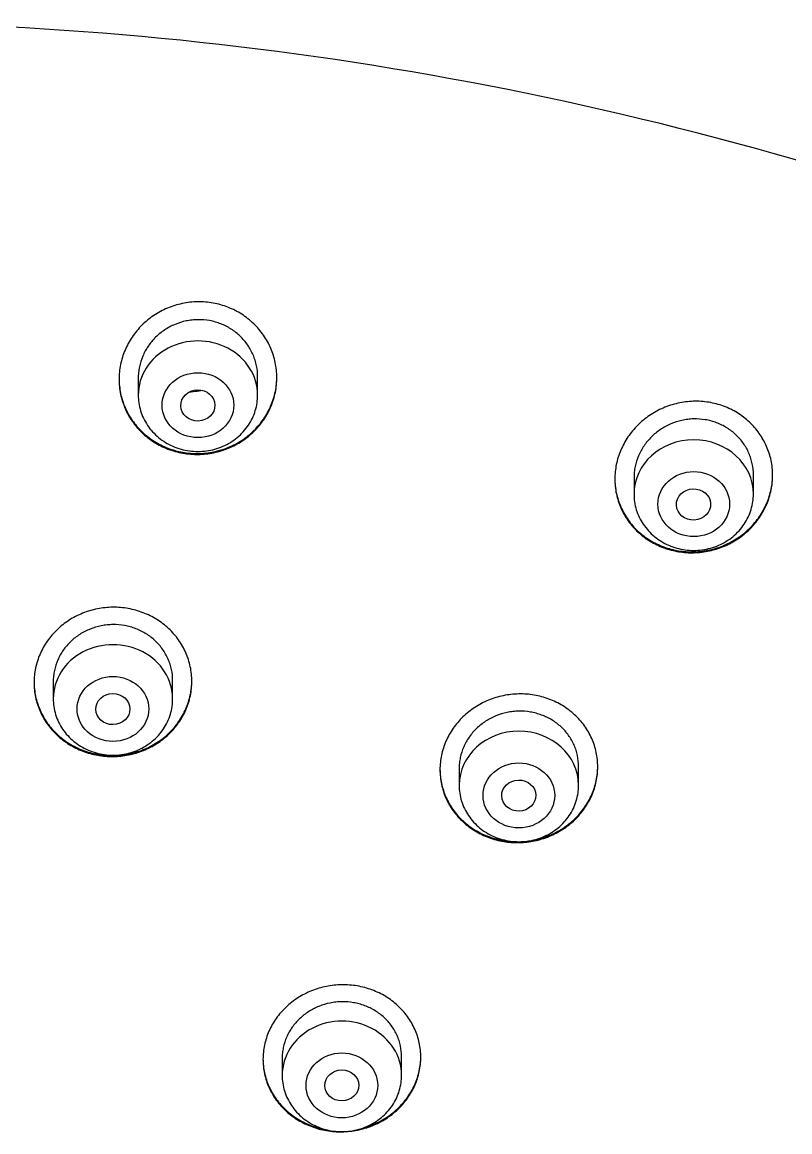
# Model space of a CAD drawing. Header units: millimetres. Extents: x 976 to 9349, y -1578 to 2211.
# Drawn here: x 2938.633 to 2940.433, y 983.861 to 986.462 of the extents above; entities that cross this region are included whole.
import ezdxf

# ---------------------------------------------------------------- set-up
doc = ezdxf.new("R2010")
doc.units = ezdxf.units.MM
doc.layers.add('Wbudowane', color=175, linetype='Continuous')

# ---------------------------------------------------------------- blocks, each defined once
blk = doc.blocks.new('Z$W@#21058')
for p, q in [((21.1375, 141.707), (21.1375, 141.7496)), ((20.8575, 141.7469), (20.8575, 141.707)), ((22.02, 141.5136), (22.02, 141.4751)), ((22.3, 141.4751), (22.3, 141.5198)), ((20.6582, 141.0357), (20.6582, 140.9949)), ((20.9382, 140.9949), (20.9382, 141.0377)), ((21.61, 140.8319), (21.61, 140.7922)), ((21.89, 140.7922), (21.89, 140.837)), ((21.195, 140.1527), (21.195, 140.1124)), ((21.475, 140.1124), (21.475, 140.1562))]:
    blk.add_line(p, q)
for centre, radius, start, end in [((20.1259, 134.4221), 8.1591, 71.31119, 91.86742), ((20.9817, 141.8213), 0.1064, 268.3667, 269.7487), ((20.9814, 141.8235), 0.1076, 269.7326, 272.4943)]:
    blk.add_arc(centre, radius, start, end)
for centre, major_axis, start_param, end_param in [((20.9975, 141.707), (0.14, 0), 0, 3.141598), ((22.16, 141.4751), (-0.14, 0), 3.141593, 6.283185), ((20.7982, 140.9949), (0.14, 0), 0, 3.141593), ((21.75, 140.7922), (-0.14, 0), 3.141598, 6.283185), ((21.335, 140.1124), (0.14, 0), 0, 3.141593)]:
    blk.add_ellipse(centre, major_axis=major_axis, ratio=0.906308, start_param=start_param, end_param=end_param)
for centre, major_axis, ratio in [((20.9975, 141.6834), (0.084, 0), 0.906308), ((20.9973, 141.6827), (-0.04, -0.001), 0.913562), ((22.16, 141.4514), (-0.084, 0), 0.906308), ((22.1596, 141.4507), (-0.0401, -0.0019), 0.910577), ((20.7982, 140.9712), (0.084, 0), 0.906308), ((20.7981, 140.9709), (-0.04, -0.0005), 0.909997), ((21.75, 140.7685), (-0.084, 0), 0.906308), ((21.7498, 140.7681), (-0.04, -0.0009), 0.908545), ((21.335, 140.0887), (-0.084, 0), 0.906308), ((21.3349, 140.0886), (-0.04, -0.0003), 0.907086)]:
    blk.add_ellipse(centre, major_axis=major_axis, ratio=ratio)
for points, knots in [([(20.8125, 141.7439), (20.8125, 141.7557), (20.8137, 141.7672), (20.8172, 141.7843), (20.8186, 141.79), (20.8221, 141.8012), (20.8242, 141.8068), (20.8311, 141.8231), (20.8367, 141.8334), (20.8466, 141.8481), (20.8502, 141.8529), (20.8579, 141.8622), (20.862, 141.8666), (20.8747, 141.8792), (20.8839, 141.8868), (20.899, 141.8969), (20.9042, 141.9), (20.9149, 141.9058), (20.9258, 141.911), (20.9372, 141.9152), (20.9487, 141.9188), (20.9546, 141.9203), (20.9727, 141.9241), (20.9847, 141.9255), (21.0029, 141.9257), (21.009, 141.9255), (21.0211, 141.9246), (21.0272, 141.9238), (21.0451, 141.9205), (21.0567, 141.9173), (21.0736, 141.9107), (21.0792, 141.9082), (21.09, 141.9027), (21.0952, 141.8997), (21.1103, 141.8901), (21.1196, 141.8827), (21.1326, 141.8702), (21.1367, 141.8659), (21.1443, 141.8569), (21.1515, 141.8475), (21.1577, 141.8376), (21.1634, 141.8273), (21.1661, 141.8219), (21.173, 141.8057), (21.1765, 141.7946), (21.1801, 141.7775), (21.181, 141.7718), (21.1822, 141.7601), (21.1825, 141.7542), (21.1825, 141.7368), (21.1814, 141.7253), (21.1779, 141.7081), (21.1765, 141.7023), (21.173, 141.6911), (21.169, 141.6802), (21.1639, 141.6696), (21.1583, 141.6593), (21.1552, 141.6542), (21.1451, 141.6395), (21.1375, 141.6304), (21.1248, 141.6179), (21.1204, 141.6139), (21.111, 141.6064), (21.1061, 141.6028), (21.0911, 141.5928), (21.0804, 141.5872), (21.0637, 141.5803), (21.0579, 141.5782), (21.0462, 141.5746), (21.0403, 141.5731), (21.0225, 141.5694), (21.0105, 141.5681), (20.9921, 141.5678), (20.986, 141.568), (20.9739, 141.569), (20.9619, 141.5706), (20.9501, 141.5732), (20.9385, 141.5765), (20.9326, 141.5784), (20.9157, 141.5849), (20.905, 141.5903), (20.8899, 141.5998), (20.885, 141.6032), (20.8755, 141.6106), (20.871, 141.6145), (20.8581, 141.6267), (20.8505, 141.6356), (20.8403, 141.65), (20.8372, 141.6551), (20.8315, 141.6653), (20.8263, 141.6757), (20.8223, 141.6866), (20.8187, 141.6977), (20.8173, 141.7034), (20.8137, 141.7206), (20.8125, 141.7322), (20.8125, 141.7439)], [0, 0, 0, 0, 0.03125, 0.03125, 0.046875, 0.046875, 0.0625, 0.0625, 0.09375, 0.09375, 0.109375, 0.109375, 0.125, 0.125, 0.15625, 0.15625, 0.171875, 0.171875, 0.1875, 0.203125, 0.203125, 0.21875, 0.21875, 0.25, 0.25, 0.265625, 0.265625, 0.28125, 0.28125, 0.3125, 0.3125, 0.328125, 0.328125, 0.34375, 0.34375, 0.375, 0.375, 0.390625, 0.390625, 0.40625, 0.421875, 0.421875, 0.4375, 0.4375, 0.46875, 0.46875, 0.484375, 0.484375, 0.5, 0.5, 0.53125, 0.53125, 0.546875, 0.546875, 0.5625, 0.578125, 0.578125, 0.59375, 0.59375, 0.625, 0.625, 0.640625, 0.640625, 0.65625, 0.65625, 0.6875, 0.6875, 0.703125, 0.703125, 0.71875, 0.71875, 0.75, 0.75, 0.765625, 0.765625, 0.78125, 0.796875, 0.796875, 0.8125, 0.8125, 0.84375, 0.84375, 0.859375, 0.859375, 0.875, 0.875, 0.90625, 0.90625, 0.921875, 0.921875, 0.9375, 0.953125, 0.953125, 0.96875, 0.96875, 1, 1, 1, 1]), ([(21.1375, 141.7496), (21.1375, 141.7585), (21.1366, 141.7672), (21.134, 141.7801), (21.1329, 141.7844), (21.1302, 141.7928), (21.1287, 141.7971), (21.1234, 141.8093), (21.1192, 141.817), (21.1116, 141.828), (21.1089, 141.8316), (21.103, 141.8385), (21.0999, 141.8418), (21.0902, 141.8511), (21.0832, 141.8567), (21.0717, 141.864), (21.0677, 141.8663), (21.0596, 141.8705), (21.0513, 141.8742), (21.0427, 141.8771), (21.0339, 141.8796), (21.0294, 141.8807), (21.0157, 141.8832), (21.0066, 141.8839), (20.9929, 141.8837), (20.9883, 141.8835), (20.979, 141.8825), (20.9744, 141.8817), (20.9609, 141.8789), (20.9522, 141.8762), (20.9395, 141.8709), (20.9353, 141.869), (20.9272, 141.8646), (20.9233, 141.8623), (20.9119, 141.8547), (20.9048, 141.849), (20.8918, 141.8362), (20.8861, 141.8293), (20.8785, 141.8182), (20.8762, 141.8144), (20.8719, 141.8065), (20.8699, 141.8025), (20.8647, 141.7902), (20.862, 141.7817), (20.8593, 141.7688), (20.8587, 141.7644), (20.8577, 141.7555), (20.8575, 141.7511), (20.8575, 141.7467), (20.8575, 141.7466), (20.8575, 141.7465)], [0, 0, 0, 0, 0.062463, 0.062463, 0.093695, 0.093695, 0.124926, 0.124926, 0.187389, 0.187389, 0.218621, 0.218621, 0.249852, 0.249852, 0.312315, 0.312315, 0.343547, 0.343547, 0.374779, 0.40601, 0.40601, 0.437242, 0.437242, 0.499705, 0.499705, 0.530936, 0.530936, 0.562168, 0.562168, 0.624631, 0.624631, 0.655862, 0.655862, 0.687094, 0.687094, 0.749557, 0.749557, 0.81202, 0.81202, 0.843252, 0.843252, 0.874483, 0.874483, 0.936946, 0.936946, 0.968178, 0.968178, 0.999409, 0.999409, 1, 1, 1, 1]), ([(20.8125, 141.745), (20.8126, 141.7336), (20.8138, 141.7224), (20.8172, 141.7058), (20.8187, 141.7002), (20.8222, 141.689), (20.8242, 141.6835), (20.8312, 141.6674), (20.8368, 141.6572), (20.8469, 141.6428), (20.8505, 141.6381), (20.8582, 141.6291), (20.8623, 141.6249), (20.8751, 141.6126), (20.8845, 141.6054), (20.8997, 141.5957), (20.905, 141.5928), (20.9157, 141.5874), (20.9267, 141.5825), (20.9381, 141.5787), (20.9497, 141.5755), (20.9557, 141.5741), (20.9737, 141.5709), (20.9858, 141.5699), (21.004, 141.5701), (21.01, 141.5705), (21.0222, 141.5718), (21.0283, 141.5727), (21.0461, 141.5764), (21.0577, 141.5799), (21.0745, 141.5869), (21.0801, 141.5895), (21.0908, 141.5952), (21.096, 141.5982), (21.111, 141.6081), (21.1203, 141.6156), (21.1375, 141.6325), (21.1451, 141.6415), (21.155, 141.6561), (21.1581, 141.6611), (21.1638, 141.6715), (21.1664, 141.6769), (21.1733, 141.6931), (21.1767, 141.7042), (21.1802, 141.7213), (21.1811, 141.7271), (21.1822, 141.7384), (21.1825, 141.7439), (21.1825, 141.7493)], [0, 0, 0, 0, 0.060843, 0.060843, 0.092219, 0.092219, 0.123595, 0.123595, 0.186346, 0.186346, 0.217722, 0.217722, 0.249098, 0.249098, 0.31185, 0.31185, 0.343226, 0.343226, 0.374602, 0.405978, 0.405978, 0.437354, 0.437354, 0.500105, 0.500105, 0.531481, 0.531481, 0.562857, 0.562857, 0.625609, 0.625609, 0.656985, 0.656985, 0.688361, 0.688361, 0.751113, 0.751113, 0.813864, 0.813864, 0.84524, 0.84524, 0.876616, 0.876616, 0.939368, 0.939368, 0.970744, 0.970744, 1, 1, 1, 1]), ([(20.8575, 141.707), (20.8575, 141.7003), (20.8584, 141.689), (20.8625, 141.67), (20.8694, 141.6526), (20.879, 141.6358), (20.8909, 141.6206), (20.9051, 141.6071), (20.9211, 141.5957), (20.9388, 141.5865), (20.9577, 141.5799), (20.9774, 141.5758), (20.9975, 141.5744), (21.0176, 141.5758), (21.0373, 141.5799), (21.0562, 141.5866), (21.0739, 141.5957), (21.09, 141.6072), (21.1042, 141.6207), (21.1161, 141.6359), (21.1257, 141.6528), (21.1325, 141.6702), (21.1366, 141.6891), (21.1375, 141.7004), (21.1375, 141.707)], [0, 0, 0, 0, 0.043416, 0.088242, 0.133206, 0.178365, 0.223751, 0.269371, 0.315209, 0.361231, 0.407394, 0.453652, 0.499964, 0.546286, 0.592577, 0.638793, 0.684885, 0.730809, 0.776522, 0.822, 0.867242, 0.912272, 0.95714, 1, 1, 1, 1]), ([(21.0075, 141.7181), (21.0052, 141.7175), (21.0028, 141.717), (20.9942, 141.7154), (20.9877, 141.7149), (20.9812, 141.7149)], [0, 0, 0, 0, 0.2742777, 0.2742777, 1, 1, 1, 1]), ([(21.975, 141.51), (21.975, 141.5217), (21.9762, 141.5332), (21.9797, 141.5502), (21.9811, 141.5558), (21.9846, 141.567), (21.9867, 141.5726), (21.9936, 141.5888), (21.9992, 141.5991), (22.0092, 141.6138), (22.0128, 141.6186), (22.0205, 141.6279), (22.0245, 141.6323), (22.0372, 141.6449), (22.0465, 141.6525), (22.0615, 141.6627), (22.0667, 141.6659), (22.0774, 141.6717), (22.0882, 141.677), (22.0996, 141.6813), (22.1111, 141.685), (22.117, 141.6866), (22.135, 141.6906), (22.147, 141.6921), (22.1651, 141.6927), (22.1712, 141.6926), (22.1833, 141.6918), (22.1894, 141.6911), (22.2073, 141.6882), (22.2189, 141.6851), (22.2358, 141.6789), (22.2414, 141.6765), (22.2522, 141.6712), (22.2574, 141.6684), (22.2725, 141.659), (22.2819, 141.6519), (22.2949, 141.6397), (22.299, 141.6354), (22.3067, 141.6266), (22.3139, 141.6174), (22.3202, 141.6076), (22.3259, 141.5974), (22.3285, 141.5921), (22.3355, 141.5761), (22.339, 141.5651), (22.3426, 141.5481), (22.3435, 141.5424), (22.3447, 141.5308), (22.345, 141.525), (22.345, 141.5076), (22.3439, 141.4961), (22.3404, 141.479), (22.3389, 141.4732), (22.3354, 141.4621), (22.3314, 141.4511), (22.3263, 141.4406), (22.3207, 141.4303), (22.3176, 141.4252), (22.3076, 141.4104), (22.3, 141.4013), (22.2873, 141.3888), (22.2828, 141.3848), (22.2735, 141.3771), (22.2686, 141.3735), (22.2536, 141.3634), (22.243, 141.3577), (22.2263, 141.3506), (22.2205, 141.3485), (22.2089, 141.3448), (22.203, 141.3432), (22.1852, 141.3393), (22.1732, 141.3378), (22.1549, 141.3373), (22.1487, 141.3374), (22.1366, 141.3382), (22.1247, 141.3396), (22.1129, 141.3421), (22.1012, 141.3452), (22.0954, 141.347), (22.0785, 141.3532), (22.0678, 141.3584), (22.0526, 141.3677), (22.0477, 141.371), (22.0382, 141.3782), (22.0337, 141.382), (22.0208, 141.394), (22.0131, 141.4027), (22.0029, 141.417), (21.9998, 141.4219), (21.994, 141.432), (21.9889, 141.4424), (21.9848, 141.4531), (21.9813, 141.4641), (21.9798, 141.4697), (21.9762, 141.4868), (21.975, 141.4983), (21.975, 141.51)], [0, 0, 0, 0, 0.03125, 0.03125, 0.046875, 0.046875, 0.0625, 0.0625, 0.09375, 0.09375, 0.109375, 0.109375, 0.125, 0.125, 0.15625, 0.15625, 0.171875, 0.171875, 0.1875, 0.203125, 0.203125, 0.21875, 0.21875, 0.25, 0.25, 0.265625, 0.265625, 0.28125, 0.28125, 0.3125, 0.3125, 0.328125, 0.328125, 0.34375, 0.34375, 0.375, 0.375, 0.390625, 0.390625, 0.40625, 0.421875, 0.421875, 0.4375, 0.4375, 0.46875, 0.46875, 0.484375, 0.484375, 0.5, 0.5, 0.53125, 0.53125, 0.546875, 0.546875, 0.5625, 0.578125, 0.578125, 0.59375, 0.59375, 0.625, 0.625, 0.640625, 0.640625, 0.65625, 0.65625, 0.6875, 0.6875, 0.703125, 0.703125, 0.71875, 0.71875, 0.75, 0.75, 0.765625, 0.765625, 0.78125, 0.796875, 0.796875, 0.8125, 0.8125, 0.84375, 0.84375, 0.859375, 0.859375, 0.875, 0.875, 0.90625, 0.90625, 0.921875, 0.921875, 0.9375, 0.953125, 0.953125, 0.96875, 0.96875, 1, 1, 1, 1]), ([(22.3, 141.5198), (22.3, 141.5287), (22.2991, 141.5374), (22.2964, 141.5502), (22.2953, 141.5544), (22.2927, 141.5628), (22.2911, 141.567), (22.2859, 141.5791), (22.2816, 141.5867), (22.2739, 141.5975), (22.2712, 141.6011), (22.2653, 141.6078), (22.2622, 141.611), (22.2525, 141.6201), (22.2455, 141.6256), (22.2339, 141.6327), (22.2299, 141.6349), (22.2218, 141.6389), (22.2135, 141.6424), (22.2049, 141.6452), (22.1961, 141.6475), (22.1915, 141.6485), (22.1779, 141.6507), (22.1688, 141.6513), (22.1551, 141.651), (22.1505, 141.6506), (22.1413, 141.6495), (22.1367, 141.6487), (22.1232, 141.6457), (22.1145, 141.6429), (22.1018, 141.6375), (22.0976, 141.6355), (22.0896, 141.6311), (22.0857, 141.6287), (22.0743, 141.6211), (22.0673, 141.6153), (22.0543, 141.6025), (22.0486, 141.5956), (22.041, 141.5845), (22.0387, 141.5807), (22.0344, 141.5728), (22.0324, 141.5688), (22.0271, 141.5565), (22.0245, 141.5481), (22.0218, 141.5352), (22.0211, 141.5308), (22.0202, 141.522), (22.02, 141.5177), (22.02, 141.5132), (22.02, 141.5132), (22.02, 141.5131)], [0, 0, 0, 0, 0.062474, 0.062474, 0.093711, 0.093711, 0.124948, 0.124948, 0.187422, 0.187422, 0.218659, 0.218659, 0.249896, 0.249896, 0.31237, 0.31237, 0.343607, 0.343607, 0.374844, 0.406081, 0.406081, 0.437318, 0.437318, 0.499792, 0.499792, 0.531029, 0.531029, 0.562266, 0.562266, 0.62474, 0.62474, 0.655978, 0.655978, 0.687215, 0.687215, 0.749689, 0.749689, 0.812163, 0.812163, 0.8434, 0.8434, 0.874637, 0.874637, 0.937111, 0.937111, 0.968348, 0.968348, 0.999585, 0.999585, 1, 1, 1, 1]), ([(21.975, 141.5112), (21.9751, 141.4998), (21.9763, 141.4887), (21.9797, 141.4721), (21.9812, 141.4666), (21.9847, 141.4555), (21.9868, 141.4501), (21.9937, 141.4341), (21.9994, 141.4241), (22.0095, 141.4099), (22.0131, 141.4053), (22.0209, 141.3964), (22.025, 141.3922), (22.0379, 141.3802), (22.0472, 141.3731), (22.0625, 141.3638), (22.0677, 141.3609), (22.0785, 141.3557), (22.0895, 141.351), (22.1009, 141.3474), (22.1125, 141.3443), (22.1185, 141.343), (22.1365, 141.3401), (22.1485, 141.3393), (22.1667, 141.3398), (22.1728, 141.3402), (22.1849, 141.3417), (22.191, 141.3427), (22.2088, 141.3466), (22.2203, 141.3502), (22.2371, 141.3573), (22.2426, 141.36), (22.2533, 141.3658), (22.2636, 141.372), (22.2733, 141.3791), (22.2826, 141.3867), (22.287, 141.3907), (22.2999, 141.4034), (22.3075, 141.4125), (22.3175, 141.4271), (22.3205, 141.4321), (22.3262, 141.4425), (22.3288, 141.4478), (22.3357, 141.464), (22.3392, 141.4751), (22.3427, 141.4922), (22.3435, 141.498), (22.3447, 141.5091), (22.345, 141.5144), (22.345, 141.5197)], [0, 0, 0, 0, 0.061068, 0.061068, 0.092457, 0.092457, 0.123845, 0.123845, 0.186623, 0.186623, 0.218011, 0.218011, 0.2494, 0.2494, 0.312177, 0.312177, 0.343566, 0.343566, 0.374954, 0.406343, 0.406343, 0.437732, 0.437732, 0.500509, 0.500509, 0.531897, 0.531897, 0.563286, 0.563286, 0.626063, 0.626063, 0.657452, 0.657452, 0.68884, 0.720229, 0.720229, 0.751618, 0.751618, 0.814395, 0.814395, 0.845783, 0.845783, 0.877172, 0.877172, 0.939949, 0.939949, 0.971338, 0.971338, 1, 1, 1, 1]), ([(22.02, 141.4751), (22.02, 141.4684), (22.0209, 141.457), (22.025, 141.4381), (22.0319, 141.4206), (22.0415, 141.4038), (22.0534, 141.3887), (22.0676, 141.3752), (22.0836, 141.3638), (22.1013, 141.3546), (22.1202, 141.3479), (22.1399, 141.3439), (22.16, 141.3425), (22.1801, 141.3438), (22.1998, 141.3479), (22.2187, 141.3546), (22.2364, 141.3638), (22.2525, 141.3752), (22.2667, 141.3888), (22.2786, 141.4039), (22.2881, 141.4208), (22.295, 141.4383), (22.2991, 141.4572), (22.3, 141.4685), (22.3, 141.4751)], [0, 0, 0, 0, 0.043416, 0.088242, 0.133206, 0.178365, 0.223751, 0.269371, 0.315209, 0.361231, 0.407394, 0.453652, 0.499964, 0.546286, 0.592577, 0.638793, 0.684885, 0.730809, 0.776522, 0.822, 0.867242, 0.912272, 0.95714, 1, 1, 1, 1]), ([(20.6132, 141.0329), (20.6132, 141.0444), (20.6144, 141.0558), (20.6179, 141.0725), (20.6194, 141.0781), (20.6229, 141.0891), (20.6249, 141.0946), (20.6319, 141.1105), (20.6375, 141.1206), (20.6476, 141.1349), (20.6512, 141.1396), (20.6589, 141.1486), (20.6629, 141.1529), (20.6757, 141.1651), (20.685, 141.1725), (20.7001, 141.1822), (20.7054, 141.1853), (20.7161, 141.1908), (20.727, 141.1958), (20.7383, 141.1998), (20.7499, 141.2032), (20.7558, 141.2047), (20.7738, 141.2082), (20.7858, 141.2095), (20.8039, 141.2097), (20.81, 141.2095), (20.8221, 141.2084), (20.8282, 141.2076), (20.8461, 141.2044), (20.8576, 141.2012), (20.8745, 141.1948), (20.88, 141.1924), (20.8908, 141.187), (20.8959, 141.1841), (20.911, 141.1747), (20.9204, 141.1675), (20.9333, 141.1554), (20.9374, 141.1511), (20.9451, 141.1424), (20.9523, 141.1332), (20.9585, 141.1235), (20.9642, 141.1134), (20.9668, 141.1082), (20.9738, 141.0924), (20.9773, 141.0815), (20.9808, 141.0647), (20.9817, 141.059), (20.9829, 141.0476), (20.9832, 141.0419), (20.9832, 141.0248), (20.9821, 141.0134), (20.9785, 140.9965), (20.9771, 140.9909), (20.9736, 140.9799), (20.9695, 140.9692), (20.9644, 140.9589), (20.9587, 140.9487), (20.9556, 140.9438), (20.9455, 140.9293), (20.9379, 140.9204), (20.9251, 140.9082), (20.9207, 140.9043), (20.9113, 140.8969), (20.9064, 140.8934), (20.8913, 140.8837), (20.8807, 140.8783), (20.8639, 140.8715), (20.8582, 140.8695), (20.8465, 140.866), (20.8406, 140.8646), (20.8229, 140.861), (20.8108, 140.8598), (20.7925, 140.8596), (20.7864, 140.8598), (20.7743, 140.8608), (20.7624, 140.8624), (20.7506, 140.865), (20.739, 140.8682), (20.7332, 140.8701), (20.7163, 140.8766), (20.7057, 140.8819), (20.6906, 140.8912), (20.6857, 140.8946), (20.6762, 140.9018), (20.6717, 140.9057), (20.6589, 140.9177), (20.6512, 140.9264), (20.6411, 140.9406), (20.6379, 140.9456), (20.6322, 140.9556), (20.6271, 140.9659), (20.623, 140.9766), (20.6195, 140.9875), (20.618, 140.993), (20.6144, 141.0099), (20.6132, 141.0214), (20.6132, 141.0329)], [0, 0, 0, 0, 0.03125, 0.03125, 0.046875, 0.046875, 0.0625, 0.0625, 0.09375, 0.09375, 0.109375, 0.109375, 0.125, 0.125, 0.15625, 0.15625, 0.171875, 0.171875, 0.1875, 0.203125, 0.203125, 0.21875, 0.21875, 0.25, 0.25, 0.265625, 0.265625, 0.28125, 0.28125, 0.3125, 0.3125, 0.328125, 0.328125, 0.34375, 0.34375, 0.375, 0.375, 0.390625, 0.390625, 0.40625, 0.421875, 0.421875, 0.4375, 0.4375, 0.46875, 0.46875, 0.484375, 0.484375, 0.5, 0.5, 0.53125, 0.53125, 0.546875, 0.546875, 0.5625, 0.578125, 0.578125, 0.59375, 0.59375, 0.625, 0.625, 0.640625, 0.640625, 0.65625, 0.65625, 0.6875, 0.6875, 0.703125, 0.703125, 0.71875, 0.71875, 0.75, 0.75, 0.765625, 0.765625, 0.78125, 0.796875, 0.796875, 0.8125, 0.8125, 0.84375, 0.84375, 0.859375, 0.859375, 0.875, 0.875, 0.90625, 0.90625, 0.921875, 0.921875, 0.9375, 0.953125, 0.953125, 0.96875, 0.96875, 1, 1, 1, 1]), ([(20.9382, 141.0377), (20.9382, 141.0465), (20.9373, 141.055), (20.9347, 141.0677), (20.9336, 141.0719), (20.9309, 141.0802), (20.9293, 141.0843), (20.9241, 141.0963), (20.9198, 141.1038), (20.9122, 141.1146), (20.9094, 141.1181), (20.9036, 141.1248), (20.9005, 141.128), (20.8908, 141.1371), (20.8838, 141.1425), (20.8723, 141.1497), (20.8683, 141.1519), (20.8602, 141.156), (20.8519, 141.1596), (20.8433, 141.1624), (20.8345, 141.1649), (20.83, 141.1659), (20.8164, 141.1684), (20.8073, 141.1691), (20.7936, 141.169), (20.789, 141.1687), (20.7798, 141.1678), (20.7752, 141.1671), (20.7618, 141.1644), (20.753, 141.1618), (20.7403, 141.1567), (20.7361, 141.1548), (20.728, 141.1506), (20.7241, 141.1484), (20.7127, 141.1411), (20.7057, 141.1355), (20.6926, 141.123), (20.6868, 141.1163), (20.6792, 141.1055), (20.6769, 141.1017), (20.6726, 141.094), (20.6706, 141.0901), (20.6653, 141.078), (20.6627, 141.0697), (20.66, 141.057), (20.6594, 141.0527), (20.6584, 141.044), (20.6582, 141.0397), (20.6582, 141.0354), (20.6582, 141.0354), (20.6582, 141.0353)], [0, 0, 0, 0, 0.062489, 0.062489, 0.093734, 0.093734, 0.124979, 0.124979, 0.187468, 0.187468, 0.218713, 0.218713, 0.249957, 0.249957, 0.312447, 0.312447, 0.343691, 0.343691, 0.374936, 0.406181, 0.406181, 0.437425, 0.437425, 0.499915, 0.499915, 0.531159, 0.531159, 0.562404, 0.562404, 0.624893, 0.624893, 0.656138, 0.656138, 0.687383, 0.687383, 0.749872, 0.749872, 0.812361, 0.812361, 0.843606, 0.843606, 0.874851, 0.874851, 0.93734, 0.93734, 0.968585, 0.968585, 0.999829, 0.999829, 1, 1, 1, 1]), ([(20.6132, 141.0341), (20.6133, 141.0229), (20.6145, 141.0118), (20.6179, 140.9954), (20.6194, 140.9899), (20.6229, 140.979), (20.625, 140.9735), (20.6319, 140.9577), (20.6376, 140.9477), (20.6476, 140.9335), (20.6513, 140.9289), (20.659, 140.9201), (20.6631, 140.9159), (20.6759, 140.9039), (20.6852, 140.8967), (20.7004, 140.8872), (20.7057, 140.8843), (20.7164, 140.879), (20.7273, 140.8742), (20.7387, 140.8705), (20.7503, 140.8672), (20.7562, 140.8659), (20.7742, 140.8627), (20.7862, 140.8617), (20.8044, 140.8618), (20.8104, 140.8622), (20.8226, 140.8634), (20.8286, 140.8643), (20.8464, 140.8678), (20.858, 140.8713), (20.8748, 140.878), (20.8803, 140.8805), (20.891, 140.886), (20.8962, 140.889), (20.9112, 140.8987), (20.9206, 140.906), (20.9378, 140.9225), (20.9454, 140.9314), (20.9555, 140.9456), (20.9586, 140.9506), (20.9643, 140.9607), (20.9669, 140.966), (20.9738, 140.9819), (20.9773, 140.9928), (20.9808, 141.0096), (20.9817, 141.0153), (20.9829, 141.0263), (20.9832, 141.0316), (20.9832, 141.0368)], [0, 0, 0, 0, 0.061049, 0.061049, 0.092431, 0.092431, 0.123814, 0.123814, 0.186578, 0.186578, 0.21796, 0.21796, 0.249342, 0.249342, 0.312106, 0.312106, 0.343488, 0.343488, 0.37487, 0.406253, 0.406253, 0.437635, 0.437635, 0.500399, 0.500399, 0.531781, 0.531781, 0.563163, 0.563163, 0.625927, 0.625927, 0.657309, 0.657309, 0.688692, 0.688692, 0.751456, 0.751456, 0.81422, 0.81422, 0.845602, 0.845602, 0.876984, 0.876984, 0.939748, 0.939748, 0.971131, 0.971131, 1, 1, 1, 1]), ([(20.6582, 140.9949), (20.6582, 140.9882), (20.6591, 140.9768), (20.6633, 140.9578), (20.6702, 140.9404), (20.6798, 140.9235), (20.6917, 140.9084), (20.7059, 140.8949), (20.722, 140.8835), (20.7396, 140.8744), (20.7585, 140.8677), (20.7782, 140.8637), (20.7983, 140.8623), (20.8185, 140.8637), (20.8382, 140.8678), (20.8571, 140.8745), (20.8747, 140.8837), (20.8908, 140.8951), (20.905, 140.9087), (20.9169, 140.9239), (20.9264, 140.9408), (20.9333, 140.9583), (20.9373, 140.9771), (20.9382, 140.9883), (20.9382, 140.9949)], [0, 0, 0, 0, 0.043723, 0.08855, 0.133515, 0.178674, 0.224062, 0.269684, 0.315523, 0.361546, 0.407709, 0.453968, 0.500279, 0.546601, 0.592892, 0.639107, 0.685199, 0.73112, 0.776832, 0.822308, 0.867548, 0.912577, 0.957444, 1, 1, 1, 1]), ([(21.565, 140.8286), (21.565, 140.8401), (21.5662, 140.8515), (21.5697, 140.8682), (21.5712, 140.8737), (21.5747, 140.8847), (21.5767, 140.8902), (21.5837, 140.9061), (21.5893, 140.9162), (21.5994, 140.9306), (21.603, 140.9353), (21.6107, 140.9443), (21.6147, 140.9486), (21.6275, 140.9609), (21.6368, 140.9683), (21.6519, 140.9781), (21.6571, 140.9812), (21.6678, 140.9868), (21.6787, 140.9919), (21.69, 140.996), (21.7016, 140.9995), (21.7075, 141.001), (21.7254, 141.0048), (21.7375, 141.0061), (21.7556, 141.0065), (21.7616, 141.0063), (21.7738, 141.0055), (21.7798, 141.0047), (21.7977, 141.0017), (21.8092, 140.9987), (21.8261, 140.9924), (21.8316, 140.9901), (21.8424, 140.9848), (21.8476, 140.982), (21.8627, 140.9728), (21.872, 140.9658), (21.885, 140.9538), (21.8891, 140.9496), (21.8968, 140.9409), (21.904, 140.9319), (21.9102, 140.9222), (21.9159, 140.9123), (21.9186, 140.9071), (21.9256, 140.8913), (21.929, 140.8805), (21.9326, 140.8639), (21.9335, 140.8582), (21.9347, 140.8468), (21.935, 140.8411), (21.935, 140.8241), (21.9338, 140.8128), (21.9303, 140.7959), (21.9288, 140.7903), (21.9253, 140.7793), (21.9213, 140.7685), (21.9162, 140.7582), (21.9105, 140.7481), (21.9074, 140.7431), (21.8973, 140.7286), (21.8896, 140.7197), (21.8769, 140.7074), (21.8725, 140.7035), (21.8631, 140.696), (21.8582, 140.6925), (21.8431, 140.6827), (21.8325, 140.6772), (21.8158, 140.6703), (21.81, 140.6682), (21.7984, 140.6646), (21.7925, 140.6631), (21.7748, 140.6594), (21.7628, 140.6581), (21.7445, 140.6577), (21.7383, 140.6578), (21.7263, 140.6587), (21.7143, 140.6601), (21.7026, 140.6627), (21.691, 140.6657), (21.6852, 140.6676), (21.6683, 140.6738), (21.6576, 140.679), (21.6425, 140.6882), (21.6376, 140.6915), (21.6281, 140.6986), (21.6236, 140.7024), (21.6108, 140.7142), (21.6031, 140.7228), (21.5929, 140.7369), (21.5898, 140.7418), (21.584, 140.7518), (21.5789, 140.762), (21.5748, 140.7726), (21.5713, 140.7834), (21.5698, 140.7889), (21.5662, 140.8058), (21.565, 140.8171), (21.565, 140.8286)], [0, 0, 0, 0, 0.03125, 0.03125, 0.046875, 0.046875, 0.0625, 0.0625, 0.09375, 0.09375, 0.109375, 0.109375, 0.125, 0.125, 0.15625, 0.15625, 0.171875, 0.171875, 0.1875, 0.203125, 0.203125, 0.21875, 0.21875, 0.25, 0.25, 0.265625, 0.265625, 0.28125, 0.28125, 0.3125, 0.3125, 0.328125, 0.328125, 0.34375, 0.34375, 0.375, 0.375, 0.390625, 0.390625, 0.40625, 0.421875, 0.421875, 0.4375, 0.4375, 0.46875, 0.46875, 0.484375, 0.484375, 0.5, 0.5, 0.53125, 0.53125, 0.546875, 0.546875, 0.5625, 0.578125, 0.578125, 0.59375, 0.59375, 0.625, 0.625, 0.640625, 0.640625, 0.65625, 0.65625, 0.6875, 0.6875, 0.703125, 0.703125, 0.71875, 0.71875, 0.75, 0.75, 0.765625, 0.765625, 0.78125, 0.796875, 0.796875, 0.8125, 0.8125, 0.84375, 0.84375, 0.859375, 0.859375, 0.875, 0.875, 0.90625, 0.90625, 0.921875, 0.921875, 0.9375, 0.953125, 0.953125, 0.96875, 0.96875, 1, 1, 1, 1]), ([(21.89, 140.8366), (21.89, 140.8453), (21.8891, 140.8538), (21.8864, 140.8664), (21.8853, 140.8706), (21.8827, 140.8788), (21.8811, 140.8829), (21.8758, 140.8948), (21.8715, 140.9023), (21.8639, 140.9129), (21.8612, 140.9164), (21.8553, 140.923), (21.8522, 140.9262), (21.8425, 140.9351), (21.8354, 140.9405), (21.8239, 140.9475), (21.8199, 140.9497), (21.8118, 140.9536), (21.8036, 140.9571), (21.7949, 140.9599), (21.7862, 140.9622), (21.7817, 140.9632), (21.7681, 140.9655), (21.759, 140.9662), (21.7453, 140.9659), (21.7407, 140.9656), (21.7315, 140.9646), (21.7269, 140.9638), (21.7134, 140.961), (21.7047, 140.9584), (21.692, 140.9532), (21.6878, 140.9512), (21.6797, 140.947), (21.6758, 140.9447), (21.6645, 140.9373), (21.6574, 140.9317), (21.6444, 140.9191), (21.6386, 140.9124), (21.631, 140.9015), (21.6287, 140.8978), (21.6244, 140.8901), (21.6224, 140.8861), (21.6171, 140.8741), (21.6145, 140.8658), (21.6118, 140.8531), (21.6111, 140.8488), (21.6102, 140.8402), (21.61, 140.8359), (21.61, 140.8315), (21.61, 140.8315), (21.61, 140.8315)], [0, 0, 0, 0, 0.062491, 0.062491, 0.093736, 0.093736, 0.124982, 0.124982, 0.187473, 0.187473, 0.218718, 0.218718, 0.249964, 0.249964, 0.312455, 0.312455, 0.3437, 0.3437, 0.374946, 0.406191, 0.406191, 0.437436, 0.437436, 0.499927, 0.499927, 0.531173, 0.531173, 0.562418, 0.562418, 0.624909, 0.624909, 0.656155, 0.656155, 0.6874, 0.6874, 0.749891, 0.749891, 0.812382, 0.812382, 0.843627, 0.843627, 0.874873, 0.874873, 0.937364, 0.937364, 0.968609, 0.968609, 0.999855, 0.999855, 1, 1, 1, 1]), ([(21.565, 140.8298), (21.5651, 140.8186), (21.5663, 140.8077), (21.5697, 140.7913), (21.5712, 140.7859), (21.5747, 140.775), (21.5768, 140.7696), (21.5837, 140.7539), (21.5894, 140.744), (21.5995, 140.7299), (21.6031, 140.7254), (21.6109, 140.7166), (21.615, 140.7125), (21.6278, 140.7006), (21.6371, 140.6936), (21.6523, 140.6843), (21.6576, 140.6814), (21.6683, 140.6762), (21.6792, 140.6716), (21.6906, 140.668), (21.7022, 140.6649), (21.7082, 140.6636), (21.7261, 140.6606), (21.7382, 140.6597), (21.7563, 140.66), (21.7623, 140.6604), (21.7745, 140.6618), (21.7805, 140.6628), (21.7983, 140.6665), (21.8098, 140.67), (21.8266, 140.6768), (21.8322, 140.6794), (21.8429, 140.685), (21.848, 140.688), (21.863, 140.6978), (21.8724, 140.7052), (21.8896, 140.7217), (21.8972, 140.7307), (21.9072, 140.745), (21.9103, 140.7499), (21.916, 140.7601), (21.9187, 140.7653), (21.9256, 140.7812), (21.9291, 140.7921), (21.9326, 140.8089), (21.9335, 140.8146), (21.9347, 140.8256), (21.9349, 140.8308), (21.935, 140.836)], [0, 0, 0, 0, 0.06105, 0.06105, 0.092437, 0.092437, 0.123823, 0.123823, 0.186596, 0.186596, 0.217982, 0.217982, 0.249368, 0.249368, 0.312141, 0.312141, 0.343527, 0.343527, 0.374913, 0.4063, 0.4063, 0.437686, 0.437686, 0.500459, 0.500459, 0.531845, 0.531845, 0.563231, 0.563231, 0.626004, 0.626004, 0.65739, 0.65739, 0.688777, 0.688777, 0.751549, 0.751549, 0.814322, 0.814322, 0.845708, 0.845708, 0.877094, 0.877094, 0.939867, 0.939867, 0.971253, 0.971253, 1, 1, 1, 1]), ([(21.61, 140.7922), (21.61, 140.7854), (21.6109, 140.774), (21.6151, 140.755), (21.622, 140.7376), (21.6315, 140.7208), (21.6435, 140.7057), (21.6577, 140.6922), (21.6737, 140.6808), (21.6914, 140.6716), (21.7103, 140.665), (21.73, 140.6609), (21.7501, 140.6596), (21.7703, 140.661), (21.79, 140.665), (21.8089, 140.6717), (21.8265, 140.6809), (21.8426, 140.6924), (21.8568, 140.706), (21.8687, 140.7211), (21.8782, 140.738), (21.8851, 140.7555), (21.8891, 140.7743), (21.89, 140.7856), (21.89, 140.7922)], [0, 0, 0, 0, 0.043723, 0.08855, 0.133515, 0.178674, 0.224062, 0.269684, 0.315523, 0.361546, 0.407709, 0.453968, 0.500279, 0.546601, 0.592892, 0.639107, 0.685199, 0.73112, 0.776832, 0.822308, 0.867548, 0.912577, 0.957444, 1, 1, 1, 1]), ([(21.15, 140.1497), (21.15, 140.1611), (21.1512, 140.1723), (21.1547, 140.1888), (21.1562, 140.1943), (21.1597, 140.2052), (21.1618, 140.2106), (21.1687, 140.2263), (21.1744, 140.2363), (21.1844, 140.2504), (21.188, 140.2551), (21.1958, 140.2639), (21.1998, 140.2682), (21.2126, 140.2803), (21.2219, 140.2876), (21.237, 140.2972), (21.2423, 140.3002), (21.253, 140.3057), (21.2639, 140.3107), (21.2752, 140.3146), (21.2868, 140.3181), (21.2927, 140.3196), (21.3106, 140.3231), (21.3226, 140.3244), (21.3407, 140.3247), (21.3468, 140.3245), (21.3589, 140.3236), (21.365, 140.3228), (21.3828, 140.3198), (21.3944, 140.3167), (21.4112, 140.3104), (21.4167, 140.3081), (21.4275, 140.3029), (21.4327, 140.3001), (21.4477, 140.2909), (21.4571, 140.2839), (21.47, 140.272), (21.4741, 140.2679), (21.4818, 140.2592), (21.489, 140.2503), (21.4952, 140.2408), (21.5009, 140.2309), (21.5036, 140.2257), (21.5105, 140.2101), (21.514, 140.1994), (21.5176, 140.1829), (21.5185, 140.1773), (21.5197, 140.166), (21.52, 140.1604), (21.52, 140.1436), (21.5188, 140.1324), (21.5153, 140.1157), (21.5138, 140.1101), (21.5103, 140.0993), (21.5063, 140.0886), (21.5011, 140.0784), (21.4954, 140.0684), (21.4923, 140.0635), (21.4822, 140.0492), (21.4746, 140.0404), (21.4618, 140.0283), (21.4573, 140.0245), (21.4479, 140.0171), (21.443, 140.0137), (21.428, 140.0041), (21.4174, 139.9986), (21.4006, 139.9919), (21.3948, 139.9899), (21.3832, 139.9864), (21.3773, 139.9849), (21.3596, 139.9814), (21.3476, 139.9801), (21.3293, 139.9798), (21.3232, 139.98), (21.3111, 139.9809), (21.2992, 139.9824), (21.2875, 139.9849), (21.2758, 139.988), (21.2701, 139.9899), (21.2532, 139.9961), (21.2425, 140.0013), (21.2275, 140.0104), (21.2226, 140.0137), (21.2131, 140.0208), (21.2086, 140.0245), (21.1958, 140.0363), (21.1881, 140.0449), (21.1779, 140.0588), (21.1748, 140.0637), (21.1691, 140.0736), (21.1639, 140.0837), (21.1598, 140.0942), (21.1563, 140.1049), (21.1548, 140.1104), (21.1512, 140.1271), (21.15, 140.1383), (21.15, 140.1497)], [0, 0, 0, 0, 0.03125, 0.03125, 0.046875, 0.046875, 0.0625, 0.0625, 0.09375, 0.09375, 0.109375, 0.109375, 0.125, 0.125, 0.15625, 0.15625, 0.171875, 0.171875, 0.1875, 0.203125, 0.203125, 0.21875, 0.21875, 0.25, 0.25, 0.265625, 0.265625, 0.28125, 0.28125, 0.3125, 0.3125, 0.328125, 0.328125, 0.34375, 0.34375, 0.375, 0.375, 0.390625, 0.390625, 0.40625, 0.421875, 0.421875, 0.4375, 0.4375, 0.46875, 0.46875, 0.484375, 0.484375, 0.5, 0.5, 0.53125, 0.53125, 0.546875, 0.546875, 0.5625, 0.578125, 0.578125, 0.59375, 0.59375, 0.625, 0.625, 0.640625, 0.640625, 0.65625, 0.65625, 0.6875, 0.6875, 0.703125, 0.703125, 0.71875, 0.71875, 0.75, 0.75, 0.765625, 0.765625, 0.78125, 0.796875, 0.796875, 0.8125, 0.8125, 0.84375, 0.84375, 0.859375, 0.859375, 0.875, 0.875, 0.90625, 0.90625, 0.921875, 0.921875, 0.9375, 0.953125, 0.953125, 0.96875, 0.96875, 1, 1, 1, 1]), ([(21.475, 140.1562), (21.475, 140.1648), (21.4741, 140.1732), (21.4714, 140.1857), (21.4703, 140.1898), (21.4677, 140.198), (21.4661, 140.202), (21.4608, 140.2138), (21.4565, 140.2212), (21.4489, 140.2318), (21.4461, 140.2352), (21.4403, 140.2418), (21.4372, 140.2449), (21.4275, 140.2538), (21.4204, 140.2591), (21.409, 140.2661), (21.405, 140.2683), (21.3969, 140.2722), (21.3886, 140.2757), (21.38, 140.2785), (21.3712, 140.2808), (21.3667, 140.2818), (21.3532, 140.2841), (21.3441, 140.2848), (21.3304, 140.2846), (21.3258, 140.2844), (21.3166, 140.2834), (21.312, 140.2827), (21.2986, 140.28), (21.2898, 140.2774), (21.2771, 140.2723), (21.2729, 140.2704), (21.2648, 140.2663), (21.2609, 140.264), (21.2496, 140.2568), (21.2425, 140.2513), (21.2294, 140.2389), (21.2237, 140.2323), (21.2161, 140.2216), (21.2137, 140.2179), (21.2094, 140.2103), (21.2074, 140.2064), (21.2021, 140.1944), (21.1995, 140.1863), (21.1968, 140.1737), (21.1961, 140.1695), (21.1952, 140.1609), (21.195, 140.1566), (21.195, 140.1524), (21.195, 140.1524), (21.195, 140.1523)], [0, 0, 0, 0, 0.062492, 0.062492, 0.093738, 0.093738, 0.124985, 0.124985, 0.187477, 0.187477, 0.218723, 0.218723, 0.249969, 0.249969, 0.312462, 0.312462, 0.343708, 0.343708, 0.374954, 0.4062, 0.4062, 0.437446, 0.437446, 0.499939, 0.499939, 0.531185, 0.531185, 0.562431, 0.562431, 0.624923, 0.624923, 0.656169, 0.656169, 0.687416, 0.687416, 0.749908, 0.749908, 0.8124, 0.8124, 0.843646, 0.843646, 0.874893, 0.874893, 0.937385, 0.937385, 0.968631, 0.968631, 0.999877, 0.999877, 1, 1, 1, 1]), ([(21.15, 140.1507), (21.1501, 140.1397), (21.1513, 140.1289), (21.1547, 140.1128), (21.1562, 140.1073), (21.1597, 140.0966), (21.1618, 140.0912), (21.1687, 140.0757), (21.1744, 140.0658), (21.1845, 140.0519), (21.1881, 140.0474), (21.1959, 140.0387), (21.1999, 140.0346), (21.2128, 140.0228), (21.2221, 140.0158), (21.2373, 140.0066), (21.2425, 140.0037), (21.2532, 139.9985), (21.2642, 139.9939), (21.2755, 139.9903), (21.2866, 139.9873), (21.292, 139.9861), (21.2974, 139.9851)], [0, 0, 0, 0, 0.139943, 0.139943, 0.212159, 0.212159, 0.284375, 0.284375, 0.428807, 0.428807, 0.501023, 0.501023, 0.573239, 0.573239, 0.717672, 0.717672, 0.789888, 0.789888, 0.862104, 0.93432, 0.93432, 1, 1, 1, 1]), ([(21.3867, 139.9896), (21.3932, 139.9914), (21.3996, 139.9936), (21.4115, 139.9984), (21.417, 140.0009), (21.4277, 140.0064), (21.4329, 140.0093), (21.4479, 140.0189), (21.4572, 140.0261), (21.4745, 140.0425), (21.4821, 140.0513), (21.4922, 140.0654), (21.4953, 140.0702), (21.501, 140.0803), (21.5036, 140.0855), (21.5106, 140.1012), (21.5141, 140.112), (21.5176, 140.1286), (21.5185, 140.1342), (21.5197, 140.1452), (21.52, 140.1504), (21.52, 140.1557)], [0, 0, 0, 0, 0.0857841, 0.0857841, 0.1623828, 0.1623828, 0.2389814, 0.2389814, 0.3921787, 0.3921787, 0.545376, 0.545376, 0.6219747, 0.6219747, 0.6985733, 0.6985733, 0.8517706, 0.8517706, 0.9283693, 0.9283693, 1, 1, 1, 1]), ([(21.195, 140.1124), (21.195, 140.1056), (21.1959, 140.0943), (21.2001, 140.0753), (21.207, 140.0578), (21.2165, 140.041), (21.2285, 140.0259), (21.2427, 140.0124), (21.2587, 140.001), (21.2764, 139.9919), (21.2953, 139.9852), (21.315, 139.9812), (21.3351, 139.9798), (21.3553, 139.9812), (21.375, 139.9853), (21.3939, 139.992), (21.4115, 140.0012), (21.4276, 140.0126), (21.4418, 140.0262), (21.4537, 140.0414), (21.4632, 140.0582), (21.4701, 140.0757), (21.4741, 140.0946), (21.475, 140.1058), (21.475, 140.1124)], [0, 0, 0, 0, 0.043723, 0.08855, 0.133515, 0.178674, 0.224062, 0.269684, 0.315523, 0.361546, 0.407709, 0.453968, 0.500279, 0.546601, 0.592892, 0.639107, 0.685199, 0.73112, 0.776832, 0.822308, 0.867548, 0.912577, 0.957444, 1, 1, 1, 1])]:
    blk.add_open_spline(points, degree=3, knots=knots)
blk.add_open_spline([(20.9812, 141.7149), (20.9811, 141.7156), (20.981, 141.716), (20.9809, 141.716)], degree=3)

msp = doc.modelspace()

# ---------------------------------------------------------------- block references
at = {"layer": 'Wbudowane'}
msp.add_blockref('Z$W@#21058', (2918.0473, 843.881), dxfattribs=at)

doc.saveas('drawing.dxf')
